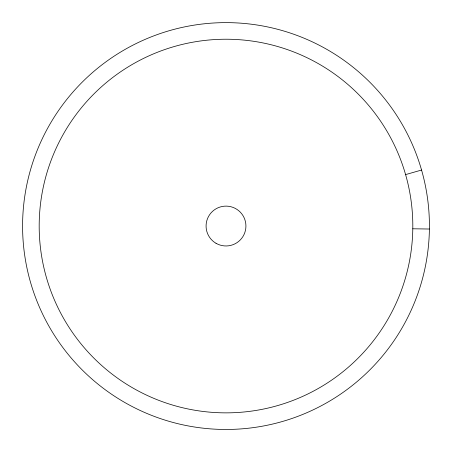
<?xml version="1.0" encoding="UTF-8"?>
<svg xmlns="http://www.w3.org/2000/svg" width="452" height="452" viewBox="0 0 452 452"><rect width="100%" height="100%" fill="white"/><g stroke="black" fill="none" stroke-linecap="round" stroke-linejoin="round"><path stroke-width="0.68" d="M405.597 174.608L421.558 170.037M412.795 228.785A186.817 186.817 0 0 1 130.227 386.443A186.817 186.817 0 0 1 134.978 62.901A186.817 186.817 0 0 1 412.795 228.785L429.4 229.028A203.423 203.423 0 0 1 121.712 400.698A203.423 203.423 0 0 1 126.888 48.404A203.423 203.423 0 0 1 429.4 229.028M216.039 243.3A19.928 19.928 0 0 0 245.928 226.045A19.928 19.928 0 0 0 216.039 208.784A19.928 19.928 0 0 0 216.039 243.3"/></g></svg>
